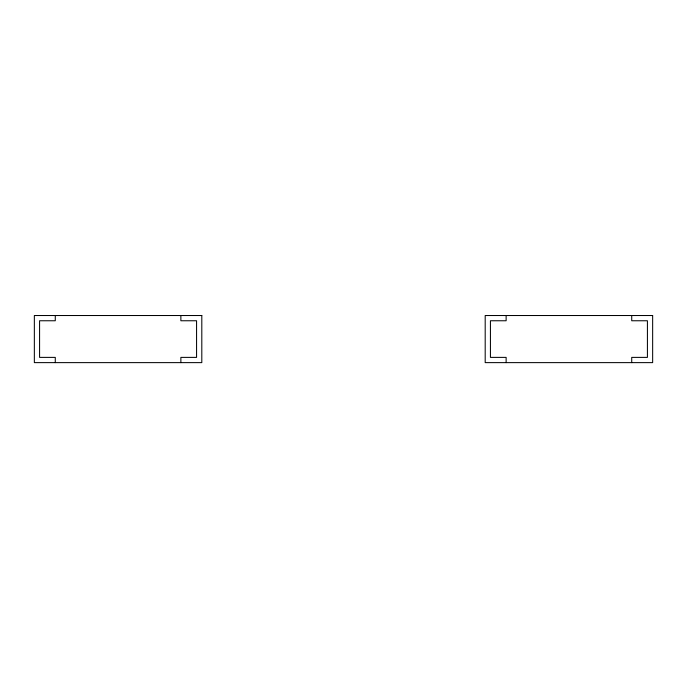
<?xml version="1.0" encoding="UTF-8"?>
<svg xmlns="http://www.w3.org/2000/svg" width="687" height="687" viewBox="0 0 687 687"><rect width="100%" height="100%" fill="white"/><g stroke="black" fill="none" stroke-linecap="round" stroke-linejoin="round"><path stroke-width="1.03" d="M631.722 315.522L631.722 320.76L647.42 320.76L647.42 357.386L631.722 357.386L631.722 362.624M506.13 315.522L506.13 320.76L490.432 320.76L490.432 357.386L506.13 357.386L506.13 362.624M180.87 315.522L180.87 320.76L196.568 320.76L196.568 357.386L180.87 357.386L180.87 362.624M55.278 315.522L55.278 320.76L39.58 320.76L39.58 357.386L55.278 357.386L55.278 362.624M201.806 315.522L34.35 315.522L34.35 362.624L201.806 362.624L201.806 315.522M652.65 315.522L485.194 315.522L485.194 362.624L652.65 362.624L652.65 315.522"/></g></svg>
